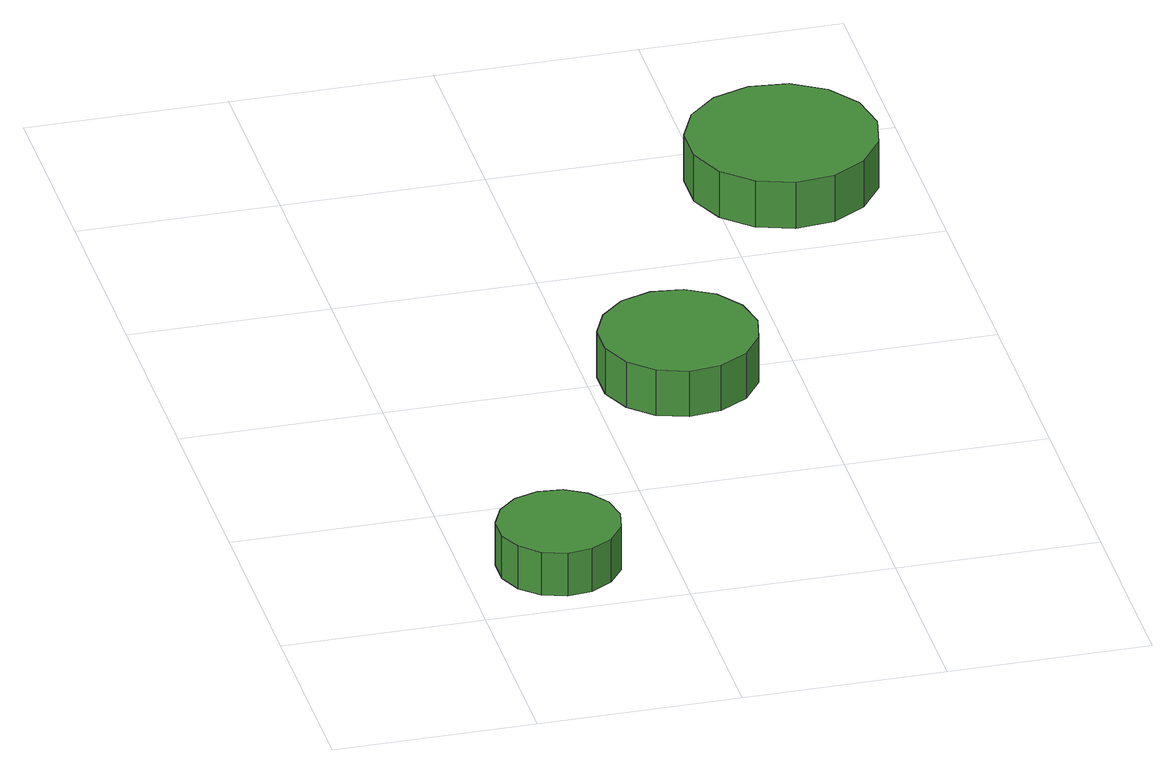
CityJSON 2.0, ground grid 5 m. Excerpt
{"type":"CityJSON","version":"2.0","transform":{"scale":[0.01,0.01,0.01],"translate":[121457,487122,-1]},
"CityObjects":{
"tree1":{"type":"SolitaryVegetationObject","attributes":{"function":"something"},"geometry":[{"type":"MultiSurface","lod":"1","boundaries":[[[0,1,2,3,4,5,6,7,8,9,10,11,12,13,14]],[[15,16,17,18,19,20,21,22,23,24,25,26,27,28,29]],[[0,29,28,1]],[[1,28,27,2]],[[2,27,26,3]],[[3,26,25,4]],[[4,25,24,5]],[[5,24,23,6]],[[6,23,22,7]],[[7,22,21,8]],[[8,21,20,9]],[[9,20,19,10]],[[10,19,18,11]],[[11,18,17,12]],[[12,17,16,13]],[[13,16,15,14]],[[14,15,29,0]]]}]},
"tree2":{"type":"SolitaryVegetationObject","attributes":{"function":"something"},"geometry":[{"type":"MultiSurface","lod":"1","boundaries":[[[30,31,32,33,34,35,36,37,38,39,40,41,42,43,44]],[[45,46,47,48,49,50,51,52,53,54,55,56,57,58,59]],[[30,59,58,31]],[[31,58,57,32]],[[32,57,56,33]],[[33,56,55,34]],[[34,55,54,35]],[[35,54,53,36]],[[36,53,52,37]],[[37,52,51,38]],[[38,51,50,39]],[[39,50,49,40]],[[40,49,48,41]],[[41,48,47,42]],[[42,47,46,43]],[[43,46,45,44]],[[44,45,59,30]]]}]},
"tree3":{"type":"SolitaryVegetationObject","attributes":{"function":"something"},"geometry":[{"type":"MultiSurface","lod":"1","boundaries":[[[60,61,62,63,64,65,66,67,68,69,70,71,72,73,74]],[[75,76,77,78,79,80,81,82,83,84,85,86,87,88,89]],[[60,89,88,61]],[[61,88,87,62]],[[62,87,86,63]],[[63,86,85,64]],[[64,85,84,65]],[[65,84,83,66]],[[66,83,82,67]],[[67,82,81,68]],[[68,81,80,69]],[[69,80,79,70]],[[70,79,78,71]],[[71,78,77,72]],[[72,77,76,73]],[[73,76,75,74]],[[74,75,89,60]]]}]}
},
"vertices":[
[381,211,179],[368,272,179],[331,323,179],[277,354,179],[215,360,179],[156,341,179],[110,300,179],[84,243,179],[84,180,179],[110,123,179],[156,82,179],[215,62,179],[277,69,179],[331,100,179],[368,150,179],[368,150,62],[331,100,62],[277,69,62],[215,62,62],[156,82,62],[110,123,62],[84,180,62],[84,243,62],[110,300,62],[156,341,62],[215,360,62],[277,354,62],[331,323,62],[368,272,62],[381,211,62],
[913,998,186],[896,1076,186],[849,1141,186],[779,1181,186],[700,1190,186],[623,1165,186],[564,1111,186],[531,1038,186],[531,958,186],[564,885,186],[623,831,186],[700,806,186],[779,815,186],[849,855,186],[896,920,186],[896,920,62],[849,855,62],[779,815,62],[700,806,62],[623,831,62],[564,885,62],[531,958,62],[531,1038,62],[564,1111,62],[623,1165,62],[700,1190,62],[779,1181,62],[849,1141,62],[896,1076,62],[913,998,62],
[1414,1829,188],[1394,1924,188],[1337,2002,188],[1254,2051,188],[1157,2061,188],[1065,2031,188],[994,1966,188],[954,1878,188],[954,1781,188],[994,1693,188],[1065,1628,188],[1157,1598,188],[1254,1608,188],[1337,1657,188],[1394,1735,188],[1394,1735,62],[1337,1657,62],[1254,1608,62],[1157,1598,62],[1065,1628,62],[994,1693,62],[954,1781,62],[954,1878,62],[994,1966,62],[1065,2031,62],[1157,2061,62],[1254,2051,62],[1337,2002,62],[1394,1924,62],[1414,1829,62]
]}
